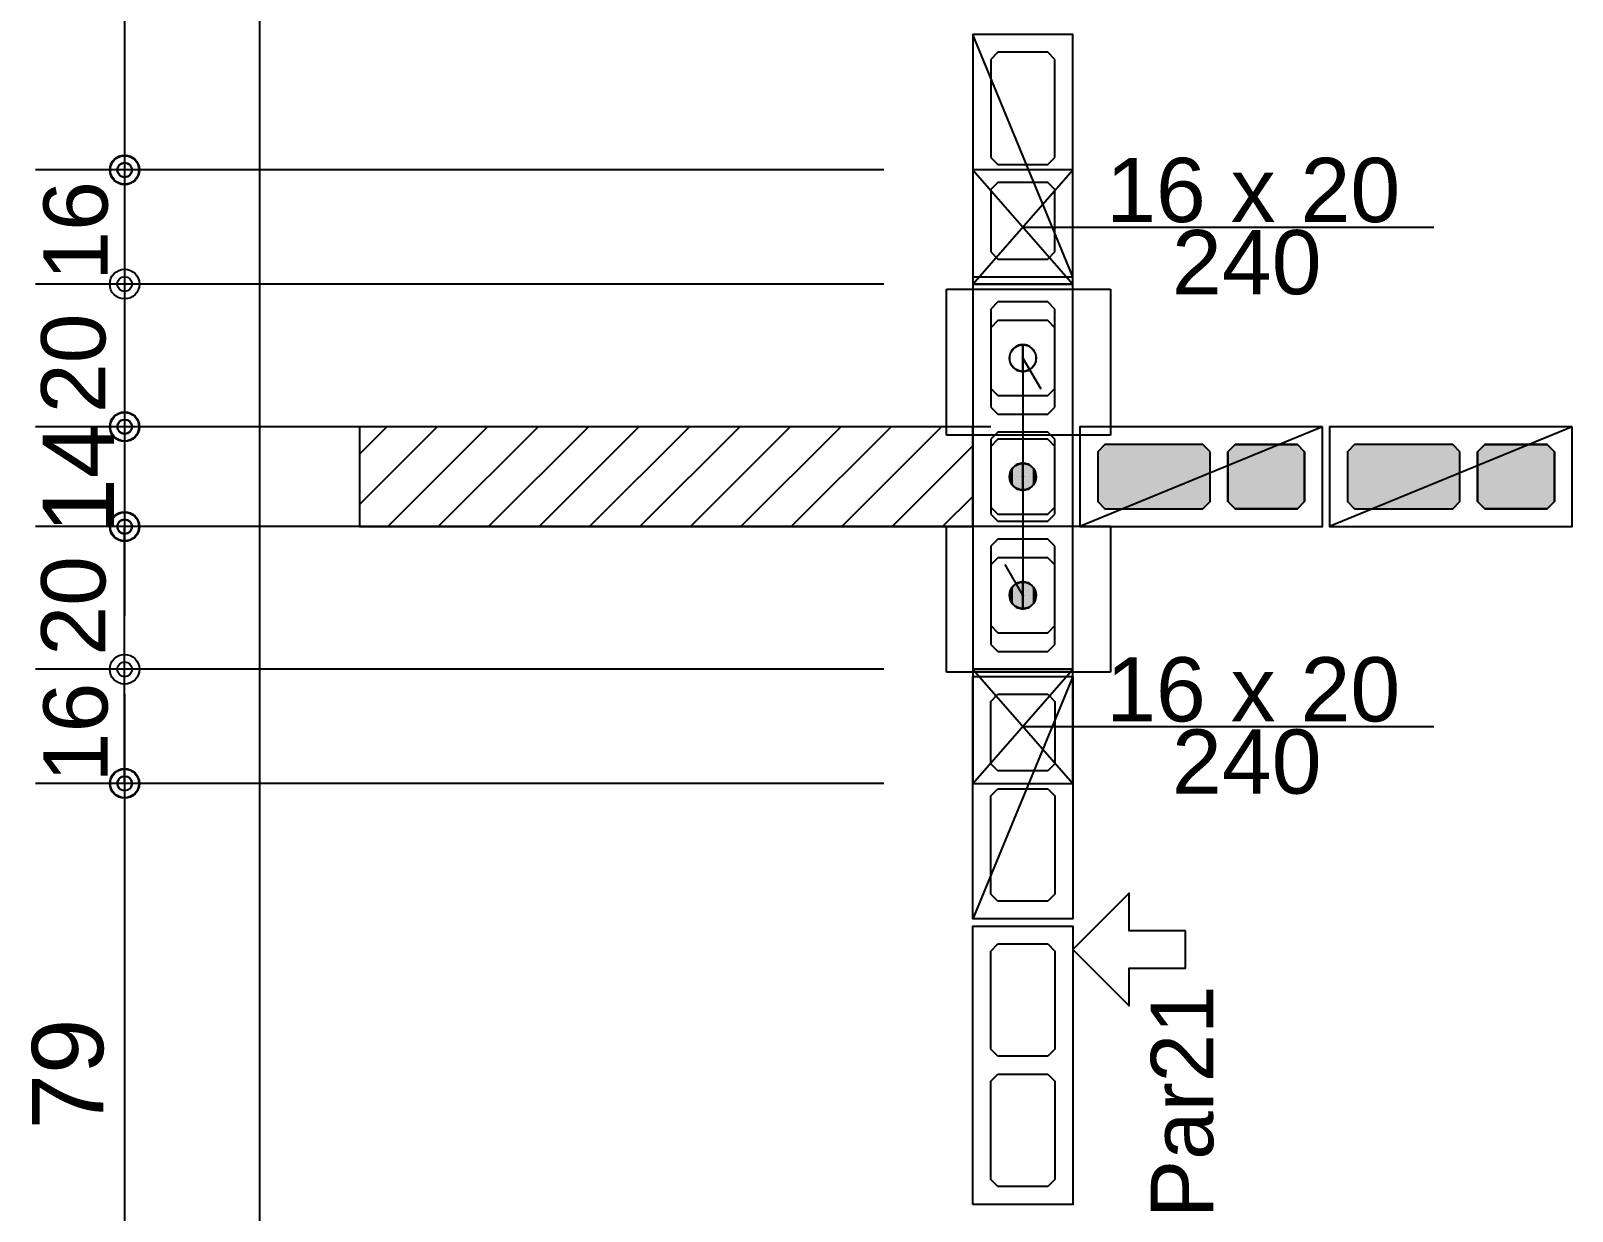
# Model space of a CAD drawing. Extents: x 0 to 119, y 0 to 84.
# Drawn here: x 14.893 to 19.214, y 57.108 to 60.417 of the extents above; entities that cross this region are included whole.
import ezdxf

# ---------------------------------------------------------------- set-up
doc = ezdxf.new("R2010")
doc.units = 0
doc.header["$MEASUREMENT"] = 0
doc.linetypes.add('ESTILO_TQS_0003', pattern=[1.5, 0.5, -0.4, 0.1, -0.5])
doc.linetypes.add('ESTILO_TQS_0005', pattern=[0.4, 0.3, -0.1])
for name, color, linetype in [('27', 250, 'CONTINUOUS'), ('29', 9, 'CONTINUOUS'), ('3', 7, 'CONTINUOUS'), ('31', 10, 'CONTINUOUS'), ('35', 255, 'CONTINUOUS'), ('9', 8, 'CONTINUOUS')]:
    doc.layers.add(name, color=color, linetype=linetype)
doc.styles.add('TQS_ARIAL', font='arial.ttf')

msp = doc.modelspace()

# ---------------------------------------------------------------- linework, layer by layer
at = {"layer": '27', "color": 250, "linetype": 'ESTILO_TQS_0005'}
for points in [[(17.74366, 60.04168), (17.76366, 60.06168), (17.76366, 60.33668), (17.74366, 60.35668), (17.60366, 60.35668), (17.58366, 60.33668), (17.58366, 60.06168), (17.60366, 60.04168), (17.74366, 60.04168)], [(17.74366, 59.77668), (17.76366, 59.79668), (17.76366, 59.97168), (17.74366, 59.99168), (17.60366, 59.99168), (17.58366, 59.97168), (17.58366, 59.79668), (17.60366, 59.77668), (17.74366, 59.77668)], [(17.74366, 59.34168), (17.76366, 59.36168), (17.76366, 59.63668), (17.74366, 59.65668), (17.60366, 59.65668), (17.58366, 59.63668), (17.58366, 59.36168), (17.60366, 59.34168), (17.74366, 59.34168)], [(17.74366, 59.04168), (17.76366, 59.06168), (17.76366, 59.27168), (17.74366, 59.29168), (17.60366, 59.29168), (17.58366, 59.27168), (17.58366, 59.06168), (17.60366, 59.04168), (17.74366, 59.04168)], [(18.19866, 59.23668), (18.17866, 59.25668), (17.90366, 59.25668), (17.88366, 59.23668), (17.88366, 59.09668), (17.90366, 59.07668), (18.17866, 59.07668), (18.19866, 59.09668), (18.19866, 59.23668)], [(18.46366, 59.23668), (18.44366, 59.25668), (18.26866, 59.25668), (18.24866, 59.23668), (18.24866, 59.09668), (18.26866, 59.07668), (18.44366, 59.07668), (18.46366, 59.09668), (18.46366, 59.23668)], [(18.89866, 59.23668), (18.87866, 59.25668), (18.60366, 59.25668), (18.58366, 59.23668), (18.58366, 59.09668), (18.60366, 59.07668), (18.87866, 59.07668), (18.89866, 59.09668), (18.89866, 59.23668)], [(19.16366, 59.23668), (19.14366, 59.25668), (18.96866, 59.25668), (18.94866, 59.23668), (18.94866, 59.09668), (18.96866, 59.07668), (19.14366, 59.07668), (19.16366, 59.09668), (19.16366, 59.23668)], [(17.74366, 58.67668), (17.76366, 58.69668), (17.76366, 58.97168), (17.74366, 58.99168), (17.60366, 58.99168), (17.58366, 58.97168), (17.58366, 58.69668), (17.60366, 58.67668), (17.74366, 58.67668)], [(17.74366, 58.55668), (17.76366, 58.53668), (17.76366, 58.36168), (17.74366, 58.34168), (17.60366, 58.34168), (17.58366, 58.36168), (17.58366, 58.53668), (17.60366, 58.55668), (17.74366, 58.55668)], [(17.74366, 58.29168), (17.76366, 58.27168), (17.76366, 57.99668), (17.74366, 57.97668), (17.60366, 57.97668), (17.58366, 57.99668), (17.58366, 58.27168), (17.60366, 58.29168), (17.74366, 58.29168)], [(17.60366, 57.54168), (17.58366, 57.56168), (17.58366, 57.83668), (17.60366, 57.85668), (17.74366, 57.85668), (17.76366, 57.83668), (17.76366, 57.56168), (17.74366, 57.54168), (17.60366, 57.54168)], [(17.60366, 57.17668), (17.58366, 57.19668), (17.58366, 57.47168), (17.60366, 57.49168), (17.74366, 57.49168), (17.76366, 57.47168), (17.76366, 57.19668), (17.74366, 57.17668), (17.60366, 57.17668)]]:
    msp.add_lwpolyline(points, dxfattribs=at)
at = {"layer": '29', "color": 9, "linetype": 'Continuous'}
for p, q in [((15.813794, 59.088729), (16.031745, 59.30668)), ((15.813794, 59.23015), (15.890324, 59.30668)), ((15.893148, 59.026662), (16.173166, 59.30668)), ((16.034571, 59.026664), (16.314588, 59.30668)), ((16.175994, 59.026665), (16.456009, 59.30668)), ((16.317417, 59.026667), (16.59743, 59.30668)), ((16.45884, 59.026668), (16.738852, 59.30668)), ((16.600263, 59.02667), (16.880273, 59.30668)), ((16.741686, 59.026671), (17.021694, 59.30668)), ((16.883109, 59.026673), (17.163116, 59.30668)), ((17.024532, 59.026674), (17.304537, 59.30668)), ((17.165955, 59.026676), (17.445959, 59.30668)), ((17.307377, 59.026678), (17.533652, 59.252952)), ((17.4488, 59.026679), (17.533629, 59.111508))]:
    msp.add_line(p, q, dxfattribs=at)
msp.add_lwpolyline([(17.53366, 59.30668), (15.813794, 59.30668), (15.813794, 59.026661), (17.533616, 59.02668), (17.53366, 59.30668)], dxfattribs=at)
at = {"layer": '3', "color": 7, "linetype": 'Continuous'}
for p, q in [((17.81366, 59.72668), (17.53366, 60.40668)), ((17.53366, 59.70668), (17.81366, 60.02668)), ((17.53366, 60.02668), (17.81366, 59.70668)), ((17.60366, 59.60418), (17.58366, 59.58418)), ((17.74366, 59.60418), (17.60366, 59.60418)), ((17.76366, 59.58418), (17.74366, 59.60418)), ((17.58366, 59.58418), (17.58366, 59.41418)), ((17.76366, 59.41418), (17.76366, 59.58418)), ((17.67366, 59.49918), (17.67366, 58.83418)), ((17.67366, 59.49918), (17.72366, 59.412577)), ((17.58366, 59.41418), (17.60366, 59.39418)), ((17.74366, 59.39418), (17.76366, 59.41418)), ((17.60366, 59.39418), (17.74366, 59.39418)), ((18.51366, 59.30668), (17.83366, 59.02668)), ((19.21366, 59.30668), (18.53366, 59.02668)), ((17.60366, 59.27168), (17.58366, 59.25168)), ((17.58366, 59.25168), (17.58366, 59.08168)), ((17.74366, 59.27168), (17.60366, 59.27168)), ((17.76366, 59.25168), (17.74366, 59.27168)), ((17.76366, 59.08168), (17.76366, 59.25168)), ((15.813794, 59.166671), (15.813794, 59.166671)), ((17.58366, 59.08168), (17.60366, 59.06168)), ((17.74366, 59.06168), (17.76366, 59.08168)), ((17.60366, 59.06168), (17.74366, 59.06168)), ((17.60366, 58.93918), (17.58366, 58.91918)), ((17.74366, 58.93918), (17.60366, 58.93918)), ((17.76366, 58.91918), (17.74366, 58.93918)), ((17.58366, 58.91918), (17.58366, 58.74918)), ((17.67366, 58.83418), (17.62366, 58.920783)), ((17.76366, 58.74918), (17.76366, 58.91918)), ((17.58366, 58.74918), (17.60366, 58.72918)), ((17.60366, 58.72918), (17.74366, 58.72918)), ((17.74366, 58.72918), (17.76366, 58.74918)), ((17.53366, 58.30668), (17.81366, 58.62668)), ((17.53366, 58.62668), (17.81366, 58.30668)), ((17.81366, 58.60668), (17.53366, 57.92668))]:
    msp.add_line(p, q, dxfattribs=at)
for points in [[(17.543702, 72.50668), (15.53366, 72.50668), (15.53366, 52.42668), (17.53366, 52.42668)], [(17.81366, 59.72668), (17.81366, 60.40668), (17.53366, 60.40668), (17.53366, 59.72668), (17.81366, 59.72668)], [(17.53366, 59.70668), (17.81366, 59.70668), (17.81366, 60.02668), (17.53366, 60.02668), (17.53366, 59.70668)], [(17.67366, 59.86668), (18.825889, 59.86668)], [(17.81366, 58.62668), (17.81366, 59.70668), (17.53366, 59.70668), (17.53366, 58.62668), (17.81366, 58.62668)], [(17.67366, 59.49978), (17.673721, 59.499777), (17.673781, 59.499768), (17.673839, 59.499752), (17.673896, 59.499731), (17.673951, 59.499705), (17.674003, 59.499672), (17.674051, 59.499635), (17.674095, 59.499593), (17.674134, 59.499547), (17.674169, 59.499497), (17.674199, 59.499444), (17.674223, 59.499388), (17.674241, 59.49933), (17.674253, 59.499271), (17.674259, 59.49921), (17.674259, 59.49915), (17.674253, 59.499089), (17.674241, 59.49903), (17.674223, 59.498972), (17.674199, 59.498916), (17.674169, 59.498863), (17.674134, 59.498813), (17.674095, 59.498767), (17.674051, 59.498725), (17.674003, 59.498688), (17.673951, 59.498655), (17.673896, 59.498629), (17.673839, 59.498607), (17.673781, 59.498592), (17.673721, 59.498583), (17.67366, 59.49858), (17.67366, 59.53698), (17.669836, 59.536786), (17.666051, 59.536206), (17.662344, 59.535246), (17.658753, 59.533917), (17.655315, 59.53223), (17.652066, 59.530205), (17.649038, 59.527861), (17.646263, 59.525223), (17.643769, 59.522318), (17.641581, 59.519175), (17.639723, 59.515827), (17.638213, 59.512308), (17.637067, 59.508655), (17.636296, 59.504904), (17.635908, 59.501094), (17.635908, 59.497265), (17.636296, 59.493456), (17.637067, 59.489705), (17.638213, 59.486052), (17.639723, 59.482533), (17.641581, 59.479185), (17.643769, 59.476042), (17.646263, 59.473137), (17.649038, 59.470499), (17.652066, 59.468155), (17.655315, 59.46613), (17.658753, 59.464443), (17.662344, 59.463113), (17.666051, 59.462154), (17.669836, 59.461574), (17.67366, 59.46138), (17.67366, 59.49978)], [(17.67366, 59.49858), (17.673599, 59.498583), (17.673539, 59.498592), (17.67348, 59.498607), (17.673423, 59.498629), (17.673369, 59.498655), (17.673317, 59.498688), (17.673269, 59.498725), (17.673225, 59.498767), (17.673185, 59.498813), (17.673151, 59.498863), (17.673121, 59.498916), (17.673097, 59.498972), (17.673079, 59.49903), (17.673067, 59.499089), (17.673061, 59.49915), (17.673061, 59.49921), (17.673067, 59.499271), (17.673079, 59.49933), (17.673097, 59.499388), (17.673121, 59.499444), (17.673151, 59.499497), (17.673185, 59.499547), (17.673225, 59.499593), (17.673269, 59.499635), (17.673317, 59.499672), (17.673369, 59.499705), (17.673423, 59.499731), (17.67348, 59.499752), (17.673539, 59.499768), (17.673599, 59.499777), (17.67366, 59.49978), (17.67366, 59.46138), (17.677484, 59.461574), (17.681269, 59.462154), (17.684976, 59.463114), (17.688567, 59.464443), (17.692004, 59.46613), (17.695254, 59.468155), (17.698282, 59.470499), (17.701057, 59.473137), (17.703551, 59.476042), (17.705739, 59.479185), (17.707597, 59.482533), (17.709107, 59.486052), (17.710253, 59.489705), (17.711024, 59.493456), (17.711411, 59.497265), (17.711411, 59.501095), (17.711024, 59.504904), (17.710253, 59.508655), (17.709107, 59.512308), (17.707597, 59.515827), (17.705739, 59.519175), (17.703551, 59.522318), (17.701057, 59.525223), (17.698282, 59.527861), (17.695254, 59.530205), (17.692004, 59.53223), (17.688566, 59.533917), (17.684976, 59.535246), (17.681269, 59.536206), (17.677484, 59.536786), (17.67366, 59.53698), (17.67366, 59.49858)], [(18.51366, 59.30668), (17.83366, 59.30668), (17.83366, 59.02668), (18.51366, 59.02668), (18.51366, 59.30668)], [(19.21366, 59.30668), (18.53366, 59.30668), (18.53366, 59.02668), (19.21366, 59.02668), (19.21366, 59.30668)], [(17.67366, 59.16728), (17.673721, 59.167277), (17.673781, 59.167268), (17.67384, 59.167252), (17.673897, 59.167231), (17.673951, 59.167205), (17.674003, 59.167172), (17.674051, 59.167135), (17.674095, 59.167093), (17.674134, 59.167047), (17.674169, 59.166997), (17.674199, 59.166944), (17.674223, 59.166888), (17.674241, 59.16683), (17.674253, 59.166771), (17.674259, 59.16671), (17.674259, 59.16665), (17.674253, 59.166589), (17.674241, 59.16653), (17.674223, 59.166472), (17.674199, 59.166416), (17.674169, 59.166363), (17.674134, 59.166313), (17.674095, 59.166267), (17.674051, 59.166225), (17.674003, 59.166187), (17.673951, 59.166155), (17.673897, 59.166129), (17.67384, 59.166107), (17.673781, 59.166092), (17.673721, 59.166083), (17.67366, 59.16608), (17.67366, 59.20448), (17.669836, 59.204286), (17.666051, 59.203706), (17.662344, 59.202746), (17.658753, 59.201417), (17.655316, 59.19973), (17.652066, 59.197705), (17.649038, 59.195361), (17.646263, 59.192723), (17.643769, 59.189818), (17.641581, 59.186675), (17.639723, 59.183327), (17.638213, 59.179808), (17.637067, 59.176155), (17.636296, 59.172404), (17.635909, 59.168594), (17.635909, 59.164765), (17.636296, 59.160956), (17.637067, 59.157205), (17.638213, 59.153552), (17.639723, 59.150033), (17.641581, 59.146685), (17.643769, 59.143542), (17.646263, 59.140637), (17.649038, 59.137999), (17.652066, 59.135655), (17.655316, 59.13363), (17.658753, 59.131943), (17.662344, 59.130613), (17.666051, 59.129654), (17.669836, 59.129074), (17.67366, 59.12888), (17.67366, 59.16728)], [(17.67366, 59.16608), (17.673599, 59.166083), (17.673539, 59.166092), (17.67348, 59.166107), (17.673423, 59.166129), (17.673369, 59.166155), (17.673317, 59.166187), (17.673269, 59.166225), (17.673225, 59.166267), (17.673186, 59.166313), (17.673151, 59.166363), (17.673121, 59.166416), (17.673097, 59.166472), (17.673079, 59.16653), (17.673067, 59.166589), (17.673061, 59.16665), (17.673061, 59.16671), (17.673067, 59.166771), (17.673079, 59.16683), (17.673097, 59.166888), (17.673121, 59.166944), (17.673151, 59.166997), (17.673186, 59.167047), (17.673225, 59.167093), (17.673269, 59.167135), (17.673317, 59.167172), (17.673369, 59.167205), (17.673423, 59.167231), (17.67348, 59.167252), (17.673539, 59.167268), (17.673599, 59.167277), (17.67366, 59.16728), (17.67366, 59.12888), (17.677484, 59.129074), (17.681269, 59.129654), (17.684976, 59.130613), (17.688567, 59.131943), (17.692004, 59.13363), (17.695254, 59.135655), (17.698282, 59.137999), (17.701057, 59.140637), (17.703551, 59.143542), (17.705739, 59.146685), (17.707597, 59.150033), (17.709107, 59.153552), (17.710253, 59.157205), (17.711024, 59.160956), (17.711411, 59.164765), (17.711411, 59.168595), (17.711024, 59.172404), (17.710253, 59.176155), (17.709107, 59.179808), (17.707597, 59.183327), (17.705739, 59.186675), (17.703551, 59.189818), (17.701057, 59.192723), (17.698282, 59.195361), (17.695254, 59.197705), (17.692004, 59.19973), (17.688567, 59.201417), (17.684976, 59.202746), (17.681269, 59.203706), (17.677484, 59.204286), (17.67366, 59.20448), (17.67366, 59.16608)], [(17.67366, 58.83478), (17.673721, 58.834777), (17.673781, 58.834768), (17.67384, 58.834753), (17.673897, 58.834731), (17.673951, 58.834705), (17.674003, 58.834673), (17.674051, 58.834635), (17.674095, 58.834593), (17.674134, 58.834547), (17.674169, 58.834497), (17.674199, 58.834444), (17.674223, 58.834388), (17.674241, 58.83433), (17.674253, 58.834271), (17.674259, 58.83421), (17.674259, 58.83415), (17.674253, 58.834089), (17.674241, 58.83403), (17.674223, 58.833972), (17.674199, 58.833916), (17.674169, 58.833863), (17.674134, 58.833813), (17.674095, 58.833767), (17.674051, 58.833725), (17.674003, 58.833688), (17.673951, 58.833655), (17.673897, 58.833629), (17.67384, 58.833608), (17.673781, 58.833592), (17.673721, 58.833583), (17.67366, 58.83358), (17.67366, 58.87198), (17.669836, 58.871786), (17.666051, 58.871206), (17.662344, 58.870247), (17.658753, 58.868917), (17.655316, 58.86723), (17.652066, 58.865205), (17.649038, 58.862861), (17.646263, 58.860223), (17.643769, 58.857318), (17.641581, 58.854175), (17.639723, 58.850827), (17.638213, 58.847308), (17.637067, 58.843655), (17.636296, 58.839904), (17.635909, 58.836095), (17.635909, 58.832265), (17.636296, 58.828456), (17.637067, 58.824705), (17.638213, 58.821052), (17.639723, 58.817533), (17.641581, 58.814185), (17.643769, 58.811042), (17.646263, 58.808137), (17.649038, 58.805499), (17.652066, 58.803155), (17.655316, 58.80113), (17.658753, 58.799443), (17.662344, 58.798114), (17.666051, 58.797154), (17.669836, 58.796574), (17.67366, 58.79638), (17.67366, 58.83478)], [(17.67366, 58.83358), (17.673599, 58.833583), (17.673539, 58.833592), (17.67348, 58.833608), (17.673423, 58.833629), (17.673369, 58.833655), (17.673317, 58.833688), (17.673269, 58.833725), (17.673225, 58.833767), (17.673186, 58.833813), (17.673151, 58.833863), (17.673121, 58.833916), (17.673097, 58.833972), (17.673079, 58.83403), (17.673067, 58.834089), (17.673061, 58.83415), (17.673061, 58.83421), (17.673067, 58.834271), (17.673079, 58.83433), (17.673097, 58.834388), (17.673121, 58.834444), (17.673151, 58.834497), (17.673186, 58.834547), (17.673225, 58.834593), (17.673269, 58.834635), (17.673317, 58.834673), (17.673369, 58.834705), (17.673423, 58.834731), (17.67348, 58.834753), (17.673539, 58.834768), (17.673599, 58.834777), (17.67366, 58.83478), (17.67366, 58.79638), (17.677484, 58.796574), (17.681269, 58.797154), (17.684976, 58.798114), (17.688567, 58.799443), (17.692004, 58.80113), (17.695254, 58.803155), (17.698282, 58.805499), (17.701057, 58.808137), (17.703551, 58.811042), (17.705739, 58.814185), (17.707597, 58.817533), (17.709107, 58.821052), (17.710253, 58.824705), (17.711024, 58.828456), (17.711411, 58.832266), (17.711411, 58.836095), (17.711024, 58.839904), (17.710253, 58.843655), (17.709107, 58.847308), (17.707597, 58.850827), (17.705739, 58.854175), (17.703551, 58.857318), (17.701057, 58.860223), (17.698282, 58.862861), (17.695254, 58.865205), (17.692004, 58.86723), (17.688567, 58.868917), (17.684976, 58.870247), (17.681269, 58.871206), (17.677484, 58.871786), (17.67366, 58.87198), (17.67366, 58.83358)], [(17.53366, 58.30668), (17.81366, 58.30668), (17.81366, 58.62668), (17.53366, 58.62668), (17.53366, 58.30668)], [(17.81366, 58.60668), (17.81366, 57.92668), (17.53366, 57.92668), (17.53366, 58.60668), (17.81366, 58.60668)], [(17.67366, 58.46668), (18.825889, 58.46668)], [(18.129607, 57.89385), (17.971634, 57.89385), (17.971634, 57.999166), (17.81366, 57.841192), (17.971634, 57.683219), (17.971634, 57.788534), (18.129607, 57.788534), (18.129607, 57.89385)], [(17.53366, 57.12668), (17.53366, 57.90668), (17.81366, 57.90668), (17.81366, 57.12668), (17.53366, 57.12668)]]:
    msp.add_lwpolyline(points, dxfattribs=at)
for centre in [(17.67366, 59.49918), (17.67366, 59.16668), (17.67366, 58.83418)]:
    msp.add_circle(centre, 0.0372, dxfattribs=at)
for points in [[(17.649038, 59.195361), (17.649038, 59.137999), (17.652066, 59.197705)], [(17.649038, 59.137999), (17.652066, 59.135655), (17.652066, 59.197705)], [(17.652066, 59.197705), (17.652066, 59.135655), (17.655316, 59.19973)], [(17.652066, 59.135655), (17.655316, 59.13363), (17.655316, 59.19973)], [(17.655316, 59.19973), (17.655316, 59.13363), (17.658753, 59.201417)], [(17.655316, 59.13363), (17.658753, 59.131943), (17.658753, 59.201417)], [(17.658753, 59.201417), (17.658753, 59.131943), (17.662344, 59.202746)], [(17.658753, 59.131943), (17.662344, 59.130613), (17.662344, 59.202746)], [(17.662344, 59.202746), (17.662344, 59.130613), (17.666051, 59.203706)], [(17.662344, 59.130613), (17.666051, 59.129654), (17.666051, 59.203706)], [(17.669836, 59.129074), (17.669836, 59.204286), (17.666051, 59.129654)], [(17.666051, 59.203706), (17.666051, 59.129654), (17.669836, 59.204286)], [(17.669836, 59.129074), (17.67366, 59.16728), (17.67366, 59.20448)], [(17.669836, 59.129074), (17.67366, 59.20448), (17.669836, 59.204286)], [(17.67366, 59.16608), (17.677484, 59.204286), (17.67366, 59.20448)], [(17.67366, 59.16608), (17.67366, 59.12888), (17.677484, 59.204286)], [(17.67366, 59.12888), (17.677484, 59.129074), (17.677484, 59.204286)], [(17.677484, 59.204286), (17.677484, 59.129074), (17.681269, 59.203706)], [(17.677484, 59.129074), (17.681269, 59.129654), (17.681269, 59.203706)], [(17.681269, 59.203706), (17.681269, 59.129654), (17.684976, 59.202746)], [(17.681269, 59.129654), (17.684976, 59.130613), (17.684976, 59.202746)], [(17.684976, 59.202746), (17.684976, 59.130613), (17.688567, 59.201417)], [(17.684976, 59.130613), (17.688567, 59.131943), (17.688567, 59.201417)], [(17.688567, 59.201417), (17.688567, 59.131943), (17.692004, 59.19973)], [(17.688567, 59.131943), (17.692004, 59.13363), (17.692004, 59.19973)], [(17.692004, 59.19973), (17.692004, 59.13363), (17.695254, 59.197705)], [(17.692004, 59.13363), (17.695254, 59.135655), (17.695254, 59.197705)], [(17.695254, 59.197705), (17.695254, 59.135655), (17.698282, 59.195361)], [(17.635909, 59.168594), (17.635909, 59.164765), (17.636296, 59.172404)], [(17.635909, 59.164765), (17.636296, 59.160956), (17.636296, 59.172404)], [(17.636296, 59.172404), (17.636296, 59.160956), (17.637067, 59.176155)], [(17.636296, 59.160956), (17.637067, 59.157205), (17.637067, 59.176155)], [(17.637067, 59.176155), (17.637067, 59.157205), (17.638213, 59.179808)], [(17.637067, 59.157205), (17.638213, 59.153552), (17.638213, 59.179808)], [(17.638213, 59.179808), (17.638213, 59.153552), (17.639723, 59.183327)], [(17.638213, 59.153552), (17.639723, 59.150033), (17.639723, 59.183327)], [(17.639723, 59.183327), (17.639723, 59.150033), (17.641581, 59.186675)], [(17.639723, 59.150033), (17.641581, 59.146685), (17.641581, 59.186675)], [(17.641581, 59.186675), (17.641581, 59.146685), (17.643769, 59.189818)], [(17.641581, 59.146685), (17.643769, 59.143542), (17.643769, 59.189818)], [(17.643769, 59.189818), (17.643769, 59.143542), (17.646263, 59.192723)], [(17.643769, 59.143542), (17.646263, 59.140637), (17.646263, 59.192723)], [(17.646263, 59.192723), (17.646263, 59.140637), (17.649038, 59.195361)], [(17.646263, 59.140637), (17.649038, 59.137999), (17.649038, 59.195361)], [(17.669836, 59.129074), (17.67366, 59.12888), (17.67366, 59.16728)], [(17.673225, 59.166267), (17.67366, 59.16608), (17.673186, 59.166313)], [(17.67366, 59.16608), (17.67366, 59.16608), (17.673186, 59.166313)], [(17.673186, 59.166313), (17.67366, 59.16608), (17.673186, 59.166313)], [(17.67366, 59.16608), (17.67366, 59.16608), (17.673186, 59.166313)], [(17.673186, 59.166313), (17.67366, 59.16608), (17.673186, 59.166313)], [(17.67366, 59.16608), (17.67366, 59.16608), (17.673186, 59.166313)], [(17.673269, 59.166225), (17.67366, 59.16608), (17.673225, 59.166267)], [(17.67366, 59.16608), (17.67366, 59.16608), (17.673225, 59.166267)], [(17.673225, 59.166267), (17.67366, 59.16608), (17.673225, 59.166267)], [(17.67366, 59.16608), (17.67366, 59.16608), (17.673225, 59.166267)], [(17.673317, 59.166187), (17.67366, 59.16608), (17.673269, 59.166225)], [(17.67366, 59.16608), (17.67366, 59.16608), (17.673269, 59.166225)], [(17.673369, 59.166155), (17.67366, 59.16608), (17.673317, 59.166187)], [(17.67366, 59.16608), (17.67366, 59.16608), (17.673317, 59.166187)], [(17.67348, 59.166107), (17.67366, 59.16608), (17.673369, 59.166155)], [(17.67366, 59.16608), (17.67366, 59.16608), (17.673369, 59.166155)], [(17.67366, 59.16608), (17.67366, 59.16608), (17.67348, 59.166107)], [(17.67366, 59.16608), (17.67366, 59.16608), (17.67348, 59.166107)], [(17.67366, 59.16728), (17.674134, 59.167047), (17.67366, 59.16728)], [(17.674134, 59.167047), (17.674134, 59.167047), (17.67366, 59.16728)], [(17.67366, 59.16728), (17.674134, 59.167047), (17.67366, 59.16728)], [(17.674134, 59.167047), (17.674134, 59.167047), (17.67366, 59.16728)], [(17.67366, 59.16728), (17.674134, 59.167047), (17.67366, 59.16728)], [(17.674134, 59.167047), (17.674095, 59.167093), (17.67366, 59.16728)], [(17.67366, 59.16728), (17.674095, 59.167093), (17.67366, 59.16728)], [(17.674095, 59.167093), (17.674095, 59.167093), (17.67366, 59.16728)], [(17.67366, 59.16728), (17.674095, 59.167093), (17.67366, 59.16728)], [(17.674095, 59.167093), (17.674051, 59.167135), (17.67366, 59.16728)], [(17.67366, 59.16728), (17.674051, 59.167135), (17.67366, 59.16728)], [(17.674051, 59.167135), (17.674003, 59.167172), (17.67366, 59.16728)], [(17.67366, 59.16728), (17.674003, 59.167172), (17.67366, 59.16728)], [(17.674003, 59.167172), (17.673951, 59.167205), (17.67366, 59.16728)], [(17.67366, 59.16728), (17.673951, 59.167205), (17.67366, 59.16728)], [(17.673951, 59.167205), (17.67384, 59.167252), (17.67366, 59.16728)], [(17.67366, 59.16728), (17.67384, 59.167252), (17.67366, 59.16728)], [(17.67384, 59.167252), (17.67366, 59.16728), (17.67366, 59.16728)], [(17.67366, 59.16728), (17.67366, 59.16728), (17.67366, 59.16728)], [(17.67366, 59.16728), (17.67366, 59.16728), (17.67366, 59.16728)], [(17.67366, 59.16728), (17.67366, 59.16728), (17.67366, 59.16728)], [(17.67366, 59.16728), (17.67366, 59.16728), (17.67366, 59.16728)], [(17.67366, 59.16728), (17.67366, 59.16728), (17.67366, 59.16728)], [(17.67366, 59.16728), (17.67366, 59.16728), (17.67366, 59.16728)], [(17.67366, 59.16728), (17.67366, 59.16728), (17.67366, 59.16728)], [(17.67366, 59.16728), (17.67366, 59.16728), (17.67366, 59.16728)], [(17.67366, 59.16728), (17.67366, 59.16728), (17.67366, 59.16728)], [(17.67366, 59.16728), (17.67366, 59.16728), (17.67366, 59.16728)], [(17.67366, 59.16728), (17.67366, 59.16728), (17.67366, 59.16728)], [(17.67366, 59.16728), (17.67366, 59.16728), (17.67366, 59.16728)], [(17.67366, 59.16608), (17.67366, 59.16608), (17.67366, 59.16608)], [(17.67366, 59.16608), (17.67366, 59.16608), (17.67366, 59.16608)], [(17.67366, 59.16608), (17.67366, 59.16608), (17.67366, 59.16608)], [(17.67366, 59.16608), (17.67366, 59.16608), (17.67366, 59.16608)], [(17.67366, 59.16608), (17.67366, 59.16608), (17.67366, 59.16608)], [(17.67366, 59.16608), (17.67366, 59.16608), (17.67366, 59.16608)], [(17.67366, 59.16608), (17.67366, 59.16608), (17.67366, 59.16608)], [(17.67366, 59.16608), (17.67366, 59.16608), (17.67366, 59.16608)], [(17.67366, 59.16608), (17.67366, 59.16608), (17.67366, 59.16608)], [(17.67366, 59.16608), (17.67366, 59.16608), (17.67366, 59.16608)], [(17.67366, 59.16608), (17.67366, 59.16608), (17.67366, 59.16608)], [(17.67366, 59.16608), (17.67366, 59.16608), (17.67366, 59.16608)], [(17.695254, 59.135655), (17.698282, 59.137999), (17.698282, 59.195361)], [(17.698282, 59.195361), (17.698282, 59.137999), (17.701057, 59.192723)], [(17.698282, 59.137999), (17.701057, 59.140637), (17.701057, 59.192723)], [(17.701057, 59.192723), (17.701057, 59.140637), (17.703551, 59.189818)], [(17.701057, 59.140637), (17.703551, 59.143542), (17.703551, 59.189818)], [(17.703551, 59.189818), (17.703551, 59.143542), (17.705739, 59.186675)], [(17.703551, 59.143542), (17.705739, 59.146685), (17.705739, 59.186675)], [(17.705739, 59.186675), (17.705739, 59.146685), (17.707597, 59.183327)], [(17.705739, 59.146685), (17.707597, 59.150033), (17.707597, 59.183327)], [(17.707597, 59.183327), (17.707597, 59.150033), (17.709107, 59.179808)], [(17.707597, 59.150033), (17.709107, 59.153552), (17.709107, 59.179808)], [(17.709107, 59.179808), (17.709107, 59.153552), (17.710253, 59.176155)], [(17.709107, 59.153552), (17.710253, 59.157205), (17.710253, 59.176155)], [(17.710253, 59.176155), (17.710253, 59.157205), (17.711024, 59.172404)], [(17.710253, 59.157205), (17.711024, 59.160956), (17.711024, 59.172404)], [(17.711024, 59.172404), (17.711024, 59.160956), (17.711411, 59.168595)], [(17.711024, 59.160956), (17.711411, 59.164765), (17.711411, 59.168595)], [(17.639723, 58.850827), (17.639723, 58.817533), (17.641581, 58.854175)], [(17.639723, 58.817533), (17.641581, 58.814185), (17.641581, 58.854175)], [(17.641581, 58.854175), (17.641581, 58.814185), (17.643769, 58.857318)], [(17.641581, 58.814185), (17.643769, 58.811042), (17.643769, 58.857318)], [(17.643769, 58.857318), (17.643769, 58.811042), (17.646263, 58.860223)], [(17.643769, 58.811042), (17.646263, 58.808137), (17.646263, 58.860223)], [(17.646263, 58.860223), (17.646263, 58.808137), (17.649038, 58.862861)], [(17.646263, 58.808137), (17.649038, 58.805499), (17.649038, 58.862861)], [(17.649038, 58.862861), (17.649038, 58.805499), (17.652066, 58.865205)], [(17.649038, 58.805499), (17.652066, 58.803155), (17.652066, 58.865205)], [(17.652066, 58.865205), (17.652066, 58.803155), (17.655316, 58.86723)], [(17.652066, 58.803155), (17.655316, 58.80113), (17.655316, 58.86723)], [(17.655316, 58.86723), (17.655316, 58.80113), (17.658753, 58.868917)], [(17.655316, 58.80113), (17.658753, 58.799443), (17.658753, 58.868917)], [(17.658753, 58.868917), (17.658753, 58.799443), (17.662344, 58.870247)], [(17.658753, 58.799443), (17.662344, 58.798114), (17.662344, 58.870247)], [(17.662344, 58.870247), (17.662344, 58.798114), (17.666051, 58.871206)], [(17.662344, 58.798114), (17.666051, 58.797154), (17.666051, 58.871206)], [(17.666051, 58.871206), (17.666051, 58.797154), (17.669836, 58.871786)], [(17.666051, 58.797154), (17.669836, 58.796574), (17.669836, 58.871786)], [(17.669836, 58.871786), (17.669836, 58.796574), (17.67366, 58.87198)], [(17.669836, 58.796574), (17.67366, 58.79638), (17.67366, 58.87198)], [(17.67366, 58.83358), (17.677484, 58.871786), (17.67366, 58.87198)], [(17.67366, 58.87198), (17.67366, 58.79638), (17.67366, 58.83478)], [(17.67366, 58.83358), (17.67366, 58.79638), (17.677484, 58.871786)], [(17.67366, 58.79638), (17.677484, 58.796574), (17.677484, 58.871786)], [(17.677484, 58.871786), (17.677484, 58.796574), (17.681269, 58.871206)], [(17.677484, 58.796574), (17.681269, 58.797154), (17.681269, 58.871206)], [(17.681269, 58.871206), (17.681269, 58.797154), (17.684976, 58.870247)], [(17.681269, 58.797154), (17.684976, 58.798114), (17.684976, 58.870247)], [(17.684976, 58.870247), (17.684976, 58.798114), (17.688567, 58.868917)], [(17.684976, 58.798114), (17.688567, 58.799443), (17.688567, 58.868917)], [(17.688567, 58.868917), (17.688567, 58.799443), (17.692004, 58.86723)], [(17.688567, 58.799443), (17.692004, 58.80113), (17.692004, 58.86723)], [(17.692004, 58.86723), (17.692004, 58.80113), (17.695254, 58.865205)], [(17.692004, 58.80113), (17.695254, 58.803155), (17.695254, 58.865205)], [(17.695254, 58.865205), (17.695254, 58.803155), (17.698282, 58.862861)], [(17.695254, 58.803155), (17.698282, 58.805499), (17.698282, 58.862861)], [(17.698282, 58.862861), (17.698282, 58.805499), (17.701057, 58.860223)], [(17.698282, 58.805499), (17.701057, 58.808137), (17.701057, 58.860223)], [(17.701057, 58.860223), (17.701057, 58.808137), (17.703551, 58.857318)], [(17.701057, 58.808137), (17.703551, 58.811042), (17.703551, 58.857318)], [(17.703551, 58.857318), (17.703551, 58.811042), (17.705739, 58.854175)], [(17.703551, 58.811042), (17.705739, 58.814185), (17.705739, 58.854175)], [(17.705739, 58.854175), (17.705739, 58.814185), (17.707597, 58.850827)], [(17.635909, 58.836095), (17.635909, 58.832265), (17.636296, 58.839904)], [(17.635909, 58.832265), (17.636296, 58.828456), (17.636296, 58.839904)], [(17.636296, 58.839904), (17.636296, 58.828456), (17.637067, 58.843655)], [(17.636296, 58.828456), (17.637067, 58.824705), (17.637067, 58.843655)], [(17.637067, 58.843655), (17.637067, 58.824705), (17.638213, 58.847308)], [(17.637067, 58.824705), (17.638213, 58.821052), (17.638213, 58.847308)], [(17.638213, 58.847308), (17.638213, 58.821052), (17.639723, 58.850827)], [(17.638213, 58.821052), (17.639723, 58.817533), (17.639723, 58.850827)], [(17.673225, 58.833767), (17.67366, 58.83358), (17.673186, 58.833813)], [(17.67366, 58.83358), (17.67366, 58.83358), (17.673186, 58.833813)], [(17.673186, 58.833813), (17.67366, 58.83358), (17.673186, 58.833813)], [(17.67366, 58.83358), (17.67366, 58.83358), (17.673186, 58.833813)], [(17.673186, 58.833813), (17.67366, 58.83358), (17.673186, 58.833813)], [(17.67366, 58.83358), (17.67366, 58.83358), (17.673186, 58.833813)], [(17.673269, 58.833725), (17.67366, 58.83358), (17.673225, 58.833767)], [(17.67366, 58.83358), (17.67366, 58.83358), (17.673225, 58.833767)], [(17.673225, 58.833767), (17.67366, 58.83358), (17.673225, 58.833767)], [(17.67366, 58.83358), (17.67366, 58.83358), (17.673225, 58.833767)], [(17.673317, 58.833688), (17.67366, 58.83358), (17.673269, 58.833725)], [(17.67366, 58.83358), (17.67366, 58.83358), (17.673269, 58.833725)], [(17.673369, 58.833655), (17.67366, 58.83358), (17.673317, 58.833688)], [(17.67366, 58.83358), (17.67366, 58.83358), (17.673317, 58.833688)], [(17.67348, 58.833608), (17.67366, 58.83358), (17.673369, 58.833655)], [(17.67366, 58.83358), (17.67366, 58.83358), (17.673369, 58.833655)], [(17.67366, 58.83358), (17.67366, 58.83358), (17.67348, 58.833608)], [(17.67366, 58.83358), (17.67366, 58.83358), (17.67348, 58.833608)], [(17.67366, 58.83478), (17.674134, 58.834547), (17.67366, 58.83478)], [(17.674134, 58.834547), (17.674134, 58.834547), (17.67366, 58.83478)], [(17.67366, 58.83478), (17.674134, 58.834547), (17.67366, 58.83478)], [(17.674134, 58.834547), (17.674134, 58.834547), (17.67366, 58.83478)], [(17.67366, 58.83478), (17.674134, 58.834547), (17.67366, 58.83478)], [(17.674134, 58.834547), (17.674095, 58.834593), (17.67366, 58.83478)], [(17.67366, 58.83478), (17.674095, 58.834593), (17.67366, 58.83478)], [(17.674095, 58.834593), (17.674095, 58.834593), (17.67366, 58.83478)], [(17.67366, 58.83478), (17.674095, 58.834593), (17.67366, 58.83478)], [(17.674095, 58.834593), (17.674051, 58.834635), (17.67366, 58.83478)], [(17.67366, 58.83478), (17.674051, 58.834635), (17.67366, 58.83478)], [(17.674051, 58.834635), (17.674003, 58.834673), (17.67366, 58.83478)], [(17.67366, 58.83478), (17.674003, 58.834673), (17.67366, 58.83478)], [(17.674003, 58.834673), (17.673951, 58.834705), (17.67366, 58.83478)], [(17.67366, 58.83478), (17.673951, 58.834705), (17.67366, 58.83478)], [(17.673951, 58.834705), (17.67384, 58.834753), (17.67366, 58.83478)], [(17.67366, 58.83478), (17.67384, 58.834753), (17.67366, 58.83478)], [(17.67384, 58.834753), (17.67366, 58.83478), (17.67366, 58.83478)], [(17.67366, 58.83478), (17.67366, 58.83478), (17.67366, 58.83478)], [(17.67366, 58.83478), (17.67366, 58.83478), (17.67366, 58.83478)], [(17.67366, 58.83478), (17.67366, 58.83478), (17.67366, 58.83478)], [(17.67366, 58.83478), (17.67366, 58.83478), (17.67366, 58.83478)], [(17.67366, 58.83478), (17.67366, 58.83478), (17.67366, 58.83478)], [(17.67366, 58.83478), (17.67366, 58.83478), (17.67366, 58.83478)], [(17.67366, 58.83478), (17.67366, 58.83478), (17.67366, 58.83478)], [(17.67366, 58.83478), (17.67366, 58.83478), (17.67366, 58.83478)], [(17.67366, 58.83478), (17.67366, 58.83478), (17.67366, 58.83478)], [(17.67366, 58.83478), (17.67366, 58.83478), (17.67366, 58.83478)], [(17.67366, 58.83478), (17.67366, 58.83478), (17.67366, 58.83478)], [(17.67366, 58.83478), (17.67366, 58.83478), (17.67366, 58.83478)], [(17.67366, 58.83358), (17.67366, 58.83358), (17.67366, 58.83358)], [(17.67366, 58.83358), (17.67366, 58.83358), (17.67366, 58.83358)], [(17.67366, 58.83358), (17.67366, 58.83358), (17.67366, 58.83358)], [(17.67366, 58.83358), (17.67366, 58.83358), (17.67366, 58.83358)], [(17.67366, 58.83358), (17.67366, 58.83358), (17.67366, 58.83358)], [(17.67366, 58.83358), (17.67366, 58.83358), (17.67366, 58.83358)], [(17.67366, 58.83358), (17.67366, 58.83358), (17.67366, 58.83358)], [(17.67366, 58.83358), (17.67366, 58.83358), (17.67366, 58.83358)], [(17.67366, 58.83358), (17.67366, 58.83358), (17.67366, 58.83358)], [(17.67366, 58.83358), (17.67366, 58.83358), (17.67366, 58.83358)], [(17.67366, 58.83358), (17.67366, 58.83358), (17.67366, 58.83358)], [(17.67366, 58.83358), (17.67366, 58.83358), (17.67366, 58.83358)], [(17.705739, 58.814185), (17.707597, 58.817533), (17.707597, 58.850827)], [(17.707597, 58.850827), (17.707597, 58.817533), (17.709107, 58.847308)], [(17.707597, 58.817533), (17.709107, 58.821052), (17.709107, 58.847308)], [(17.709107, 58.847308), (17.709107, 58.821052), (17.710253, 58.843655)], [(17.709107, 58.821052), (17.710253, 58.824705), (17.710253, 58.843655)], [(17.710253, 58.843655), (17.710253, 58.824705), (17.711024, 58.839904)], [(17.710253, 58.824705), (17.711024, 58.828456), (17.711024, 58.839904)], [(17.711024, 58.839904), (17.711024, 58.828456), (17.711411, 58.836095)], [(17.711024, 58.828456), (17.711411, 58.832266), (17.711411, 58.836095)]]:
    msp.add_solid(points, dxfattribs=at)
at = {"layer": '31', "color": 10, "linetype": 'ESTILO_TQS_0003'}
for points in [[(17.459357, 59.283205), (17.459357, 59.692767), (17.919729, 59.692767), (17.919729, 59.283206), (17.459357, 59.283205)], [(17.459358, 58.618205), (17.459357, 59.027767), (17.919729, 59.027767), (17.919729, 58.618206), (17.459358, 58.618205)]]:
    msp.add_lwpolyline(points, dxfattribs=at)
at = {"layer": '35', "color": 255, "linetype": 'Continuous'}
for p, q in [((15.15565, 61.85668), (15.15565, 59.77668)), ((17.28366, 60.02668), (14.90565, 60.02668)), ((17.28366, 60.02668), (14.90565, 60.02668)), ((15.15565, 60.02668), (15.15565, 59.70668)), ((17.53366, 60.02668), (17.53366, 60.02668)), ((17.53366, 60.02668), (17.53366, 60.02668)), ((17.28366, 59.70668), (14.90565, 59.70668)), ((17.28366, 59.70668), (14.90565, 59.70668)), ((15.15565, 59.70668), (15.15565, 59.30668)), ((17.53366, 59.70668), (17.53366, 59.70668)), ((17.53366, 59.70668), (17.53366, 59.70668)), ((15.15565, 59.55668), (15.15565, 58.77668)), ((17.58366, 59.30668), (14.90565, 59.30668)), ((17.28366, 59.30668), (14.90565, 59.30668)), ((17.53366, 59.30668), (17.53366, 59.30668)), ((17.83366, 59.30668), (17.83366, 59.30668)), ((17.283616, 59.02668), (14.90565, 59.02668)), ((17.58366, 59.02668), (14.90565, 59.02668)), ((15.15565, 58.62668), (15.15565, 59.02668)), ((17.533616, 59.02668), (17.533616, 59.02668)), ((17.83366, 59.02668), (17.83366, 59.02668)), ((17.28366, 58.62668), (14.90565, 58.62668)), ((17.28366, 58.62668), (14.90565, 58.62668)), ((15.15565, 58.30668), (15.15565, 58.62668)), ((17.53366, 58.62668), (17.53366, 58.62668)), ((17.53366, 58.62668), (17.53366, 58.62668)), ((15.15565, 58.55668), (15.15565, 56.47668)), ((17.28366, 58.30668), (14.90565, 58.30668)), ((17.28366, 58.30668), (14.90565, 58.30668)), ((17.53366, 58.30668), (17.53366, 58.30668)), ((17.53366, 58.30668), (17.53366, 58.30668))]:
    msp.add_line(p, q, dxfattribs=at)
for centre, radius in [((15.15565, 60.02668), 0.041625), ((15.15565, 60.02668), 0.04), ((15.15565, 60.02668), 0.02075), ((15.15565, 60.02668), 0.02), ((15.15565, 59.70668), 0.041625), ((15.15565, 59.70668), 0.041625), ((15.15565, 59.70668), 0.02075), ((15.15565, 59.70668), 0.02075), ((15.15565, 59.30668), 0.041625), ((15.15565, 59.30668), 0.04), ((15.15565, 59.30668), 0.02075), ((15.15565, 59.30668), 0.02), ((15.15565, 59.02668), 0.041625), ((15.15565, 59.02668), 0.04), ((15.15565, 59.02668), 0.02075), ((15.15565, 59.02668), 0.02), ((15.15565, 58.62668), 0.041625), ((15.15565, 58.62668), 0.041625), ((15.15565, 58.62668), 0.02075), ((15.15565, 58.62668), 0.02075), ((15.15565, 58.30668), 0.041625), ((15.15565, 58.30668), 0.04), ((15.15565, 58.30668), 0.02075), ((15.15565, 58.30668), 0.02)]:
    msp.add_circle(centre, radius, dxfattribs=at)
at = {"layer": '9', "color": 8, "linetype": 'Continuous'}
for points in [[(18.19866, 59.23668), (18.17866, 59.25668), (17.90366, 59.25668), (17.88366, 59.23668), (17.88366, 59.09668), (17.90366, 59.07668), (18.17866, 59.07668), (18.19866, 59.09668), (18.19866, 59.23668)], [(18.24866, 59.23668), (18.26866, 59.25668), (18.44366, 59.25668), (18.46366, 59.23668), (18.46366, 59.09668), (18.44366, 59.07668), (18.26866, 59.07668), (18.24866, 59.09668), (18.24866, 59.23668)], [(18.89866, 59.23668), (18.87866, 59.25668), (18.60366, 59.25668), (18.58366, 59.23668), (18.58366, 59.09668), (18.60366, 59.07668), (18.87866, 59.07668), (18.89866, 59.09668), (18.89866, 59.23668)], [(18.94866, 59.23668), (18.96866, 59.25668), (19.14366, 59.25668), (19.16366, 59.23668), (19.16366, 59.09668), (19.14366, 59.07668), (18.96866, 59.07668), (18.94866, 59.09668), (18.94866, 59.23668)]]:
    msp.add_lwpolyline(points, dxfattribs=at)
for points in [[(18.19866, 59.23668), (17.90366, 59.25668), (17.88366, 59.23668)], [(18.19866, 59.23668), (18.17866, 59.25668), (17.90366, 59.25668)], [(18.24866, 59.23668), (18.26866, 59.25668), (18.44366, 59.25668)], [(18.24866, 59.23668), (18.44366, 59.25668), (18.46366, 59.23668)], [(18.89866, 59.23668), (18.60366, 59.25668), (18.58366, 59.23668)], [(18.89866, 59.23668), (18.87866, 59.25668), (18.60366, 59.25668)], [(18.94866, 59.23668), (18.96866, 59.25668), (19.14366, 59.25668)], [(18.94866, 59.23668), (19.14366, 59.25668), (19.16366, 59.23668)], [(18.19866, 59.23668), (17.88366, 59.23668), (17.88366, 59.09668)], [(18.19866, 59.23668), (17.88366, 59.09668), (17.90366, 59.07668)], [(18.19866, 59.23668), (17.90366, 59.07668), (18.17866, 59.07668)], [(18.19866, 59.23668), (18.17866, 59.07668), (18.19866, 59.09668)], [(18.19866, 59.23668), (18.19866, 59.09668), (18.19866, 59.23668)], [(18.24866, 59.23668), (18.46366, 59.23668), (18.46366, 59.09668)], [(18.24866, 59.23668), (18.46366, 59.09668), (18.44366, 59.07668)], [(18.24866, 59.23668), (18.44366, 59.07668), (18.26866, 59.07668)], [(18.24866, 59.23668), (18.26866, 59.07668), (18.24866, 59.09668)], [(18.24866, 59.23668), (18.24866, 59.09668), (18.24866, 59.23668)], [(18.89866, 59.23668), (18.58366, 59.23668), (18.58366, 59.09668)], [(18.89866, 59.23668), (18.58366, 59.09668), (18.60366, 59.07668)], [(18.89866, 59.23668), (18.60366, 59.07668), (18.87866, 59.07668)], [(18.89866, 59.23668), (18.87866, 59.07668), (18.89866, 59.09668)], [(18.89866, 59.23668), (18.89866, 59.09668), (18.89866, 59.23668)], [(18.94866, 59.23668), (19.16366, 59.23668), (19.16366, 59.09668)], [(18.94866, 59.23668), (19.16366, 59.09668), (19.14366, 59.07668)], [(18.94866, 59.23668), (19.14366, 59.07668), (18.96866, 59.07668)], [(18.94866, 59.23668), (18.96866, 59.07668), (18.94866, 59.09668)], [(18.94866, 59.23668), (18.94866, 59.09668), (18.94866, 59.23668)]]:
    msp.add_solid(points, dxfattribs=at)

# ---------------------------------------------------------------- texts
at = {"layer": '3', "color": 7, "linetype": 'Continuous', "style": 'TQS_ARIAL'}
for s, p in [('16 x 20', (17.906921, 59.880499)), ('240', (18.091692, 59.678106)), ('16 x 20', (17.906921, 58.480499)), ('240', (18.091692, 58.278106))]:
    msp.add_text(s, height=0.18, dxfattribs=at).set_placement(p)
msp.add_text('Par21', height=0.175, rotation=90, dxfattribs=at).set_placement((18.20741, 57.08833))
at = {"layer": '35', "color": 255, "linetype": 'Continuous', "style": 'TQS_ARIAL'}
for s, height, p in [('16', 0.18, (15.107954, 59.7159)), ('20', 0.18, (15.10165, 59.34468)), ('14', 0.2, (15.125458, 59.007109)), ('20', 0.18, (15.10165, 58.66468)), ('16', 0.18, (15.107801, 58.309642)), ('79', 0.2, (15.09565, 57.33668))]:
    msp.add_text(s, height=height, rotation=90, dxfattribs=at).set_placement(p)

doc.saveas('drawing.dxf')
